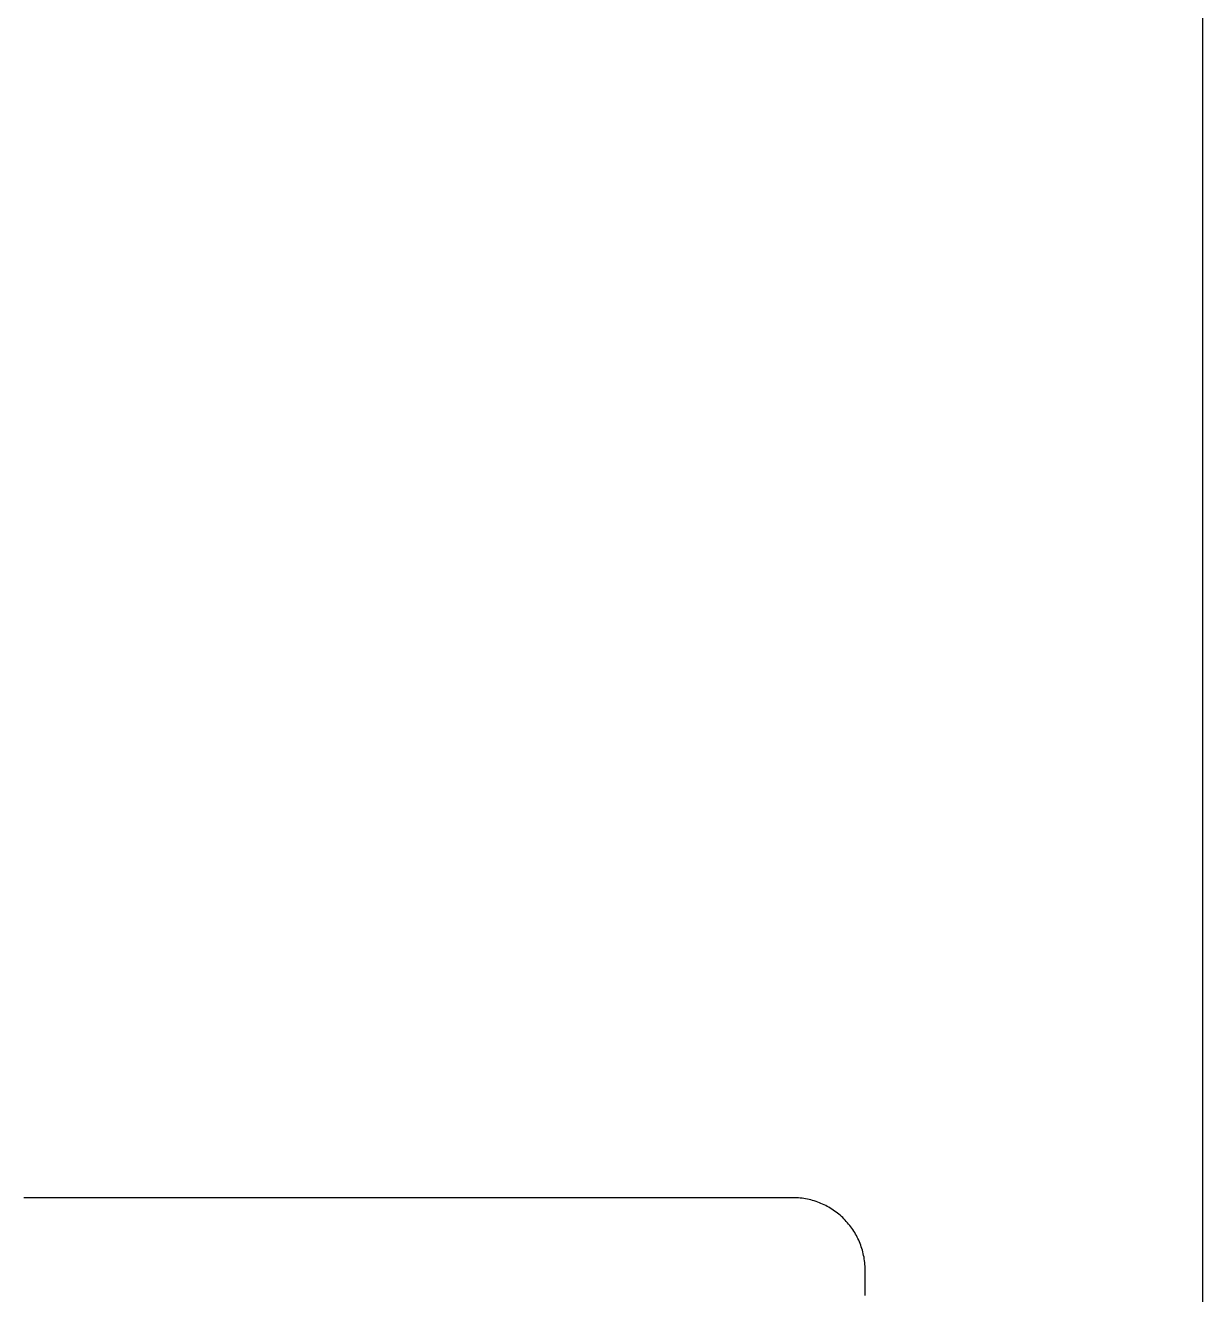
# Model space of a CAD drawing. Extents: x -53 to 325, y -116 to 23.
# Drawn here: x 300.48 to 324.9, y -72.9 to -46.58 of the extents above; entities that cross this region are included whole.
import ezdxf

# ---------------------------------------------------------------- set-up
doc = ezdxf.new("R2010")
doc.units = 0
for name, color, linetype in [('Shape063', 7, 'CONTINUOUS'), ('Shape366', 7, 'CONTINUOUS'), ('Shape367', 7, 'CONTINUOUS'), ('Shape368', 7, 'CONTINUOUS'), ('Shape369', 7, 'CONTINUOUS'), ('Shape370', 7, 'CONTINUOUS'), ('Shape371', 7, 'CONTINUOUS'), ('Shape372', 7, 'CONTINUOUS'), ('Shape373', 7, 'CONTINUOUS'), ('Shape374', 7, 'CONTINUOUS'), ('Shape375', 7, 'CONTINUOUS'), ('Shape376', 7, 'CONTINUOUS'), ('Shape377', 7, 'CONTINUOUS'), ('Shape378', 7, 'CONTINUOUS'), ('Shape379', 7, 'CONTINUOUS'), ('Shape380', 7, 'CONTINUOUS'), ('Shape381', 7, 'CONTINUOUS'), ('Shape382', 7, 'CONTINUOUS'), ('Shape383', 7, 'CONTINUOUS'), ('Shape384', 7, 'CONTINUOUS'), ('Shape385', 7, 'CONTINUOUS'), ('Shape386', 7, 'CONTINUOUS'), ('Shape387', 7, 'CONTINUOUS'), ('Shape388', 7, 'CONTINUOUS'), ('Shape389', 7, 'CONTINUOUS'), ('Shape390', 7, 'CONTINUOUS'), ('Shape391', 7, 'CONTINUOUS'), ('Shape392', 7, 'CONTINUOUS'), ('Shape393', 7, 'CONTINUOUS'), ('Shape394', 7, 'CONTINUOUS'), ('Shape395', 7, 'CONTINUOUS'), ('Shape396', 7, 'CONTINUOUS'), ('Shape397', 7, 'CONTINUOUS'), ('Shape398', 7, 'CONTINUOUS'), ('Shape399', 7, 'CONTINUOUS'), ('Shape400', 7, 'CONTINUOUS'), ('Shape401', 7, 'CONTINUOUS'), ('Shape402', 7, 'CONTINUOUS'), ('Shape403', 7, 'CONTINUOUS'), ('Shape404', 7, 'CONTINUOUS'), ('Shape405', 7, 'CONTINUOUS'), ('Shape406', 7, 'CONTINUOUS'), ('Shape407', 7, 'CONTINUOUS'), ('Shape408', 7, 'CONTINUOUS'), ('Shape409', 7, 'CONTINUOUS'), ('Shape410', 7, 'CONTINUOUS'), ('Shape411', 7, 'CONTINUOUS'), ('Shape412', 7, 'CONTINUOUS'), ('Shape413', 7, 'CONTINUOUS'), ('Shape414', 7, 'CONTINUOUS'), ('Shape415', 7, 'CONTINUOUS'), ('Shape416', 7, 'CONTINUOUS'), ('Shape417', 7, 'CONTINUOUS'), ('Shape418', 7, 'CONTINUOUS'), ('Shape419', 7, 'CONTINUOUS'), ('Shape420', 7, 'CONTINUOUS'), ('Shape421', 7, 'CONTINUOUS'), ('Shape422', 7, 'CONTINUOUS'), ('Shape423', 7, 'CONTINUOUS'), ('Shape424', 7, 'CONTINUOUS'), ('Shape425', 7, 'CONTINUOUS'), ('Shape426', 7, 'CONTINUOUS'), ('Shape427', 7, 'CONTINUOUS'), ('Shape428', 7, 'CONTINUOUS'), ('Shape429', 7, 'CONTINUOUS'), ('Shape430', 7, 'CONTINUOUS'), ('Shape431', 7, 'CONTINUOUS'), ('Shape432', 7, 'CONTINUOUS'), ('Shape433', 7, 'CONTINUOUS'), ('Shape434', 7, 'CONTINUOUS'), ('Shape435', 7, 'CONTINUOUS'), ('Shape436', 7, 'CONTINUOUS'), ('Shape437', 7, 'CONTINUOUS'), ('Shape438', 7, 'CONTINUOUS'), ('Shape439', 7, 'CONTINUOUS'), ('Shape440', 7, 'CONTINUOUS'), ('Shape441', 7, 'CONTINUOUS'), ('Shape442', 7, 'CONTINUOUS'), ('Shape443', 7, 'CONTINUOUS'), ('Shape444', 7, 'CONTINUOUS'), ('Shape445', 7, 'CONTINUOUS'), ('Shape446', 7, 'CONTINUOUS'), ('Shape447', 7, 'CONTINUOUS'), ('Shape448', 7, 'CONTINUOUS'), ('Shape449', 7, 'CONTINUOUS'), ('Shape450', 7, 'CONTINUOUS'), ('Shape451', 7, 'CONTINUOUS'), ('Shape452', 7, 'CONTINUOUS'), ('Shape453', 7, 'CONTINUOUS'), ('Shape454', 7, 'CONTINUOUS'), ('Shape455', 7, 'CONTINUOUS'), ('Shape456', 7, 'CONTINUOUS'), ('Shape457', 7, 'CONTINUOUS'), ('Shape458', 7, 'CONTINUOUS'), ('Shape459', 7, 'CONTINUOUS'), ('Shape460', 7, 'CONTINUOUS'), ('Shape461', 7, 'CONTINUOUS'), ('Shape462', 7, 'CONTINUOUS'), ('Shape463', 7, 'CONTINUOUS'), ('Shape464', 7, 'CONTINUOUS'), ('Shape465', 7, 'CONTINUOUS'), ('Shape466', 7, 'CONTINUOUS'), ('Shape467', 7, 'CONTINUOUS'), ('Shape468', 7, 'CONTINUOUS'), ('Shape469', 7, 'CONTINUOUS'), ('Shape470', 7, 'CONTINUOUS'), ('Shape471', 7, 'CONTINUOUS'), ('Shape472', 7, 'CONTINUOUS'), ('Shape473', 7, 'CONTINUOUS'), ('Shape474', 7, 'CONTINUOUS'), ('Shape475', 7, 'CONTINUOUS'), ('Shape476', 7, 'CONTINUOUS'), ('Shape477', 7, 'CONTINUOUS'), ('Shape478', 7, 'CONTINUOUS'), ('Shape479', 7, 'CONTINUOUS'), ('Shape480', 7, 'CONTINUOUS'), ('Shape481', 7, 'CONTINUOUS'), ('Shape482', 7, 'CONTINUOUS'), ('Shape483', 7, 'CONTINUOUS'), ('Shape484', 7, 'CONTINUOUS'), ('Shape485', 7, 'CONTINUOUS'), ('Shape486', 7, 'CONTINUOUS'), ('Shape487', 7, 'CONTINUOUS'), ('Shape488', 7, 'CONTINUOUS'), ('Shape489', 7, 'CONTINUOUS'), ('Shape490', 7, 'CONTINUOUS'), ('Shape491', 7, 'CONTINUOUS'), ('Shape492', 7, 'CONTINUOUS'), ('Shape493', 7, 'CONTINUOUS'), ('Shape494', 7, 'CONTINUOUS'), ('Shape495', 7, 'CONTINUOUS'), ('Shape496', 7, 'CONTINUOUS'), ('Shape497', 7, 'CONTINUOUS'), ('Shape498', 7, 'CONTINUOUS'), ('Shape499', 7, 'CONTINUOUS'), ('Shape500', 7, 'CONTINUOUS'), ('Shape501', 7, 'CONTINUOUS'), ('Shape502', 7, 'CONTINUOUS'), ('Shape503', 7, 'CONTINUOUS'), ('Shape504', 7, 'CONTINUOUS'), ('Shape505', 7, 'CONTINUOUS'), ('Shape506', 7, 'CONTINUOUS'), ('Shape507', 7, 'CONTINUOUS'), ('Shape508', 7, 'CONTINUOUS'), ('Shape509', 7, 'CONTINUOUS'), ('Shape510', 7, 'CONTINUOUS'), ('Shape511', 7, 'CONTINUOUS'), ('Shape512', 7, 'CONTINUOUS'), ('Shape513', 7, 'CONTINUOUS'), ('Shape514', 7, 'CONTINUOUS'), ('Shape515', 7, 'CONTINUOUS'), ('Shape516', 7, 'CONTINUOUS'), ('Shape517', 7, 'CONTINUOUS'), ('Shape518', 7, 'CONTINUOUS'), ('Shape519', 7, 'CONTINUOUS'), ('Shape520', 7, 'CONTINUOUS'), ('Shape521', 7, 'CONTINUOUS'), ('Shape522', 7, 'CONTINUOUS'), ('Shape523', 7, 'CONTINUOUS'), ('Shape524', 7, 'CONTINUOUS'), ('Shape525', 7, 'CONTINUOUS'), ('Shape526', 7, 'CONTINUOUS'), ('Shape527', 7, 'CONTINUOUS'), ('Shape528', 7, 'CONTINUOUS'), ('Shape529', 7, 'CONTINUOUS'), ('Shape530', 7, 'CONTINUOUS'), ('Shape531', 7, 'CONTINUOUS'), ('Shape532', 7, 'CONTINUOUS'), ('Shape533', 7, 'CONTINUOUS'), ('Shape534', 7, 'CONTINUOUS'), ('Shape535', 7, 'CONTINUOUS'), ('Shape536', 7, 'CONTINUOUS'), ('Shape537', 7, 'CONTINUOUS'), ('Shape538', 7, 'CONTINUOUS'), ('Shape539', 7, 'CONTINUOUS'), ('Shape540', 7, 'CONTINUOUS'), ('Shape541', 7, 'CONTINUOUS'), ('Shape542', 7, 'CONTINUOUS'), ('Shape543', 7, 'CONTINUOUS'), ('Shape544', 7, 'CONTINUOUS'), ('Shape545', 7, 'CONTINUOUS'), ('Shape546', 7, 'CONTINUOUS'), ('Shape547', 7, 'CONTINUOUS'), ('Shape548', 7, 'CONTINUOUS'), ('Shape549', 7, 'CONTINUOUS'), ('Shape550', 7, 'CONTINUOUS'), ('Shape551', 7, 'CONTINUOUS'), ('Shape552', 7, 'CONTINUOUS'), ('Shape553', 7, 'CONTINUOUS'), ('Shape554', 7, 'CONTINUOUS'), ('Shape555', 7, 'CONTINUOUS'), ('Shape556', 7, 'CONTINUOUS'), ('Shape557', 7, 'CONTINUOUS'), ('Shape558', 7, 'CONTINUOUS'), ('Shape559', 7, 'CONTINUOUS'), ('Shape560', 7, 'CONTINUOUS'), ('Shape561', 7, 'CONTINUOUS'), ('Shape562', 7, 'CONTINUOUS'), ('Shape563', 7, 'CONTINUOUS'), ('Shape564', 7, 'CONTINUOUS'), ('Shape565', 7, 'CONTINUOUS'), ('Shape566', 7, 'CONTINUOUS'), ('Shape567', 7, 'CONTINUOUS'), ('Shape568', 7, 'CONTINUOUS'), ('Shape569', 7, 'CONTINUOUS'), ('Shape570', 7, 'CONTINUOUS'), ('Shape571', 7, 'CONTINUOUS'), ('Shape572', 7, 'CONTINUOUS'), ('Shape573', 7, 'CONTINUOUS'), ('Shape574', 7, 'CONTINUOUS'), ('Shape575', 7, 'CONTINUOUS'), ('Shape576', 7, 'CONTINUOUS'), ('Shape577', 7, 'CONTINUOUS'), ('Shape578', 7, 'CONTINUOUS'), ('Shape579', 7, 'CONTINUOUS'), ('Shape580', 7, 'CONTINUOUS'), ('Shape581', 7, 'CONTINUOUS'), ('Shape582', 7, 'CONTINUOUS'), ('Shape583', 7, 'CONTINUOUS'), ('Shape584', 7, 'CONTINUOUS'), ('Shape585', 7, 'CONTINUOUS'), ('Shape586', 7, 'CONTINUOUS'), ('Shape587', 7, 'CONTINUOUS'), ('Shape588', 7, 'CONTINUOUS'), ('Shape589', 7, 'CONTINUOUS'), ('Shape590', 7, 'CONTINUOUS'), ('Shape591', 7, 'CONTINUOUS'), ('Shape592', 7, 'CONTINUOUS'), ('Shape593', 7, 'CONTINUOUS'), ('Shape594', 7, 'CONTINUOUS'), ('Shape595', 7, 'CONTINUOUS'), ('Shape596', 7, 'CONTINUOUS'), ('Shape597', 7, 'CONTINUOUS'), ('Shape598', 7, 'CONTINUOUS'), ('Shape599', 7, 'CONTINUOUS'), ('Shape600', 7, 'CONTINUOUS'), ('Shape601', 7, 'CONTINUOUS'), ('Shape602', 7, 'CONTINUOUS'), ('Shape603', 7, 'CONTINUOUS'), ('Shape604', 7, 'CONTINUOUS'), ('Shape605', 7, 'CONTINUOUS'), ('Shape606', 7, 'CONTINUOUS'), ('Shape607', 7, 'CONTINUOUS'), ('Shape608', 7, 'CONTINUOUS'), ('Shape609', 7, 'CONTINUOUS'), ('Shape610', 7, 'CONTINUOUS'), ('Shape611', 7, 'CONTINUOUS'), ('Shape612', 7, 'CONTINUOUS'), ('Shape613', 7, 'CONTINUOUS'), ('Shape614', 7, 'CONTINUOUS'), ('Shape615', 7, 'CONTINUOUS'), ('Shape616', 7, 'CONTINUOUS'), ('Shape617', 7, 'CONTINUOUS'), ('Shape618', 7, 'CONTINUOUS'), ('Shape619', 7, 'CONTINUOUS'), ('Shape620', 7, 'CONTINUOUS'), ('Shape621', 7, 'CONTINUOUS'), ('Shape622', 7, 'CONTINUOUS'), ('Shape623', 7, 'CONTINUOUS'), ('Shape624', 7, 'CONTINUOUS'), ('Shape625', 7, 'CONTINUOUS'), ('Shape626', 7, 'CONTINUOUS'), ('Shape627', 7, 'CONTINUOUS'), ('Shape628', 7, 'CONTINUOUS'), ('Shape629', 7, 'CONTINUOUS'), ('Shape630', 7, 'CONTINUOUS'), ('Shape631', 7, 'CONTINUOUS'), ('Shape632', 7, 'CONTINUOUS'), ('Shape633', 7, 'CONTINUOUS'), ('Shape634', 7, 'CONTINUOUS'), ('Shape635', 7, 'CONTINUOUS'), ('Shape636', 7, 'CONTINUOUS'), ('Shape637', 7, 'CONTINUOUS'), ('Shape638', 7, 'CONTINUOUS'), ('Shape639', 7, 'CONTINUOUS'), ('Shape640', 7, 'CONTINUOUS'), ('Shape641', 7, 'CONTINUOUS'), ('Shape642', 7, 'CONTINUOUS'), ('Shape643', 7, 'CONTINUOUS'), ('Shape644', 7, 'CONTINUOUS'), ('Shape645', 7, 'CONTINUOUS'), ('Shape646', 7, 'CONTINUOUS'), ('Shape647', 7, 'CONTINUOUS'), ('Shape648', 7, 'CONTINUOUS'), ('Shape649', 7, 'CONTINUOUS'), ('Shape650', 7, 'CONTINUOUS'), ('Shape651', 7, 'CONTINUOUS'), ('Shape652', 7, 'CONTINUOUS'), ('Shape653', 7, 'CONTINUOUS'), ('Shape654', 7, 'CONTINUOUS'), ('Shape655', 7, 'CONTINUOUS'), ('Shape656', 7, 'CONTINUOUS'), ('Shape657', 7, 'CONTINUOUS'), ('Shape658', 7, 'CONTINUOUS'), ('Shape659', 7, 'CONTINUOUS'), ('Shape660', 7, 'CONTINUOUS'), ('Shape661', 7, 'CONTINUOUS'), ('Shape662', 7, 'CONTINUOUS'), ('Shape663', 7, 'CONTINUOUS'), ('Shape664', 7, 'CONTINUOUS'), ('Shape665', 7, 'CONTINUOUS'), ('Shape666', 7, 'CONTINUOUS'), ('Shape667', 7, 'CONTINUOUS'), ('Shape668', 7, 'CONTINUOUS'), ('Shape669', 7, 'CONTINUOUS'), ('Shape670', 7, 'CONTINUOUS'), ('Shape671', 7, 'CONTINUOUS'), ('Shape672', 7, 'CONTINUOUS'), ('Shape673', 7, 'CONTINUOUS'), ('Shape674', 7, 'CONTINUOUS'), ('Shape675', 7, 'CONTINUOUS'), ('Shape676', 7, 'CONTINUOUS'), ('Shape677', 7, 'CONTINUOUS'), ('Shape678', 7, 'CONTINUOUS'), ('Shape679', 7, 'CONTINUOUS'), ('Shape680', 7, 'CONTINUOUS'), ('Shape681', 7, 'CONTINUOUS'), ('Shape682', 7, 'CONTINUOUS'), ('Shape683', 7, 'CONTINUOUS'), ('Shape684', 7, 'CONTINUOUS'), ('Shape685', 7, 'CONTINUOUS'), ('Shape686', 7, 'CONTINUOUS'), ('Shape687', 7, 'CONTINUOUS'), ('Shape688', 7, 'CONTINUOUS'), ('Shape689', 7, 'CONTINUOUS')]:
    doc.layers.add(name, color=color, linetype=linetype)

msp = doc.modelspace()

# ---------------------------------------------------------------- linework, layer by layer
at = {"layer": 'Shape063'}
msp.add_line((324.9, 19.6113), (324.9, -96.1996), dxfattribs=at)
at = {"layer": 'Shape366'}
msp.add_line((317.9, -72.9214), (317.9, -72.8843), dxfattribs=at)
at = {"layer": 'Shape367'}
msp.add_line((317.9, -72.8843), (317.9, -72.8485), dxfattribs=at)
at = {"layer": 'Shape368'}
msp.add_line((317.9, -72.8485), (317.9, -72.831), dxfattribs=at)
at = {"layer": 'Shape369'}
msp.add_line((317.9, -72.831), (317.9, -72.8139), dxfattribs=at)
at = {"layer": 'Shape370'}
msp.add_line((317.9, -72.8139), (317.9, -72.7971), dxfattribs=at)
at = {"layer": 'Shape371'}
msp.add_line((317.9, -72.7971), (317.9, -72.7806), dxfattribs=at)
at = {"layer": 'Shape372'}
msp.add_line((317.9, -72.7806), (317.9, -72.7644), dxfattribs=at)
at = {"layer": 'Shape373'}
msp.add_line((317.9, -72.7644), (317.9, -72.7485), dxfattribs=at)
at = {"layer": 'Shape374'}
msp.add_line((317.9, -72.7485), (317.9, -72.733), dxfattribs=at)
at = {"layer": 'Shape375'}
msp.add_line((317.9, -72.733), (317.9, -72.7178), dxfattribs=at)
at = {"layer": 'Shape376'}
msp.add_line((317.9, -72.7178), (317.9, -72.7029), dxfattribs=at)
at = {"layer": 'Shape377'}
msp.add_line((317.9, -72.7029), (317.9, -72.6884), dxfattribs=at)
at = {"layer": 'Shape378'}
msp.add_line((317.9, -72.6884), (317.9, -72.6741), dxfattribs=at)
at = {"layer": 'Shape379'}
msp.add_line((317.9, -72.6741), (317.9, -72.6602), dxfattribs=at)
at = {"layer": 'Shape380'}
msp.add_line((317.9, -72.6602), (317.9, -72.6467), dxfattribs=at)
at = {"layer": 'Shape381'}
msp.add_line((317.9, -72.6467), (317.9, -72.6335), dxfattribs=at)
at = {"layer": 'Shape382'}
msp.add_line((317.9, -72.6335), (317.9, -72.6206), dxfattribs=at)
at = {"layer": 'Shape383'}
msp.add_line((317.9, -72.6206), (317.9, -72.608), dxfattribs=at)
at = {"layer": 'Shape384'}
msp.add_line((317.9, -72.608), (317.9, -72.5958), dxfattribs=at)
at = {"layer": 'Shape385'}
msp.add_line((317.9, -72.5958), (317.9, -72.5839), dxfattribs=at)
at = {"layer": 'Shape386'}
msp.add_line((317.9, -72.5839), (317.9, -72.5724), dxfattribs=at)
at = {"layer": 'Shape387'}
msp.add_line((317.9, -72.5724), (317.9, -72.5612), dxfattribs=at)
at = {"layer": 'Shape388'}
msp.add_line((317.9, -72.5612), (317.9, -72.5503), dxfattribs=at)
at = {"layer": 'Shape389'}
msp.add_line((317.9, -72.5503), (317.9, -72.5398), dxfattribs=at)
at = {"layer": 'Shape390'}
msp.add_line((317.9, -72.5398), (317.9, -72.5297), dxfattribs=at)
at = {"layer": 'Shape391'}
msp.add_line((317.9, -72.5297), (317.9, -72.5199), dxfattribs=at)
at = {"layer": 'Shape392'}
msp.add_line((317.9, -72.5199), (317.9, -72.5104), dxfattribs=at)
at = {"layer": 'Shape393'}
msp.add_line((317.9, -72.5104), (317.9, -72.5013), dxfattribs=at)
at = {"layer": 'Shape394'}
msp.add_line((317.9, -72.5013), (317.9, -72.4926), dxfattribs=at)
at = {"layer": 'Shape395'}
msp.add_line((317.9, -72.4926), (317.9, -72.4842), dxfattribs=at)
at = {"layer": 'Shape396'}
msp.add_line((317.9, -72.4842), (317.9, -72.4761), dxfattribs=at)
at = {"layer": 'Shape397'}
msp.add_line((317.9, -72.4761), (317.9, -72.4684), dxfattribs=at)
at = {"layer": 'Shape398'}
msp.add_line((317.9, -72.4684), (317.9, -72.4611), dxfattribs=at)
at = {"layer": 'Shape399'}
msp.add_line((317.9, -72.4611), (317.9, -72.4542), dxfattribs=at)
at = {"layer": 'Shape400'}
msp.add_line((317.9, -72.4542), (317.9, -72.4476), dxfattribs=at)
at = {"layer": 'Shape401'}
msp.add_line((317.9, -72.4476), (317.9, -72.4413), dxfattribs=at)
at = {"layer": 'Shape402'}
msp.add_line((317.9, -72.4413), (317.9, -72.4355), dxfattribs=at)
at = {"layer": 'Shape403'}
msp.add_line((317.9, -72.4355), (317.9, -72.43), dxfattribs=at)
at = {"layer": 'Shape404'}
msp.add_line((317.9, -72.43), (317.9, -72.4248), dxfattribs=at)
at = {"layer": 'Shape405'}
msp.add_line((317.9, -72.4248), (317.9, -72.4201), dxfattribs=at)
at = {"layer": 'Shape406'}
msp.add_line((317.9, -72.4201), (317.9, -72.4157), dxfattribs=at)
at = {"layer": 'Shape407'}
msp.add_line((317.9, -72.4157), (317.9, -72.4117), dxfattribs=at)
at = {"layer": 'Shape408'}
msp.add_line((317.9, -72.4117), (317.9, -72.408), dxfattribs=at)
at = {"layer": 'Shape409'}
msp.add_line((317.9, -72.408), (317.9, -72.4048), dxfattribs=at)
at = {"layer": 'Shape410'}
msp.add_line((317.9, -72.4048), (317.9, -72.4019), dxfattribs=at)
at = {"layer": 'Shape411'}
msp.add_line((317.9, -72.4019), (317.9, -72.3994), dxfattribs=at)
at = {"layer": 'Shape412'}
msp.add_line((317.9, -72.3994), (317.9, -72.3973), dxfattribs=at)
at = {"layer": 'Shape413'}
msp.add_line((317.9, -72.3973), (317.9, -72.3955), dxfattribs=at)
at = {"layer": 'Shape414'}
msp.add_line((317.9, -72.3955), (317.9, -72.3942), dxfattribs=at)
at = {"layer": 'Shape415'}
msp.add_line((317.9, -72.3942), (317.9, -72.3932), dxfattribs=at)
at = {"layer": 'Shape416'}
msp.add_line((317.9, -72.3932), (317.9, -72.3926), dxfattribs=at)
at = {"layer": 'Shape417'}
msp.add_line((317.9, -72.3926), (317.9, -72.3924), dxfattribs=at)
at = {"layer": 'Shape418'}
msp.add_line((317.9, -72.3924), (317.899, -72.3537), dxfattribs=at)
at = {"layer": 'Shape419'}
msp.add_line((317.899, -72.3537), (317.898, -72.3152), dxfattribs=at)
at = {"layer": 'Shape420'}
msp.add_line((317.898, -72.3152), (317.896, -72.277), dxfattribs=at)
at = {"layer": 'Shape421'}
msp.add_line((317.896, -72.277), (317.892, -72.2391), dxfattribs=at)
at = {"layer": 'Shape422'}
msp.add_line((317.892, -72.2391), (317.888, -72.2014), dxfattribs=at)
at = {"layer": 'Shape423'}
msp.add_line((317.888, -72.2014), (317.883, -72.164), dxfattribs=at)
at = {"layer": 'Shape424'}
msp.add_line((317.883, -72.164), (317.877, -72.1269), dxfattribs=at)
at = {"layer": 'Shape425'}
msp.add_line((317.877, -72.1269), (317.869, -72.0901), dxfattribs=at)
at = {"layer": 'Shape426'}
msp.add_line((317.869, -72.0901), (317.862, -72.0537), dxfattribs=at)
at = {"layer": 'Shape427'}
msp.add_line((317.862, -72.0537), (317.853, -72.0176), dxfattribs=at)
at = {"layer": 'Shape428'}
msp.add_line((317.853, -72.0176), (317.843, -71.9818), dxfattribs=at)
at = {"layer": 'Shape429'}
msp.add_line((317.843, -71.9818), (317.833, -71.9464), dxfattribs=at)
at = {"layer": 'Shape430'}
msp.add_line((317.833, -71.9464), (317.821, -71.9113), dxfattribs=at)
at = {"layer": 'Shape431'}
msp.add_line((317.821, -71.9113), (317.809, -71.8767), dxfattribs=at)
at = {"layer": 'Shape432'}
msp.add_line((317.809, -71.8767), (317.796, -71.8424), dxfattribs=at)
at = {"layer": 'Shape433'}
msp.add_line((317.796, -71.8424), (317.782, -71.8086), dxfattribs=at)
at = {"layer": 'Shape434'}
msp.add_line((317.782, -71.8086), (317.767, -71.7751), dxfattribs=at)
at = {"layer": 'Shape435'}
msp.add_line((317.767, -71.7751), (317.752, -71.7421), dxfattribs=at)
at = {"layer": 'Shape436'}
msp.add_line((317.752, -71.7421), (317.736, -71.7096), dxfattribs=at)
at = {"layer": 'Shape437'}
msp.add_line((317.736, -71.7096), (317.719, -71.6774), dxfattribs=at)
at = {"layer": 'Shape438'}
msp.add_line((317.719, -71.6774), (317.701, -71.6458), dxfattribs=at)
at = {"layer": 'Shape439'}
msp.add_line((317.701, -71.6458), (317.683, -71.6146), dxfattribs=at)
at = {"layer": 'Shape440'}
msp.add_line((317.683, -71.6146), (317.664, -71.5839), dxfattribs=at)
at = {"layer": 'Shape441'}
msp.add_line((317.664, -71.5839), (317.644, -71.5538), dxfattribs=at)
at = {"layer": 'Shape442'}
msp.add_line((317.644, -71.5538), (317.623, -71.5241), dxfattribs=at)
at = {"layer": 'Shape443'}
msp.add_line((317.623, -71.5241), (317.602, -71.495), dxfattribs=at)
at = {"layer": 'Shape444'}
msp.add_line((317.602, -71.495), (317.58, -71.4664), dxfattribs=at)
at = {"layer": 'Shape445'}
msp.add_line((317.58, -71.4664), (317.557, -71.4383), dxfattribs=at)
at = {"layer": 'Shape446'}
msp.add_line((317.557, -71.4383), (317.534, -71.4108), dxfattribs=at)
at = {"layer": 'Shape447'}
msp.add_line((317.534, -71.4108), (317.51, -71.3839), dxfattribs=at)
at = {"layer": 'Shape448'}
msp.add_line((317.51, -71.3839), (317.486, -71.3575), dxfattribs=at)
at = {"layer": 'Shape449'}
msp.add_line((317.486, -71.3575), (317.461, -71.3318), dxfattribs=at)
at = {"layer": 'Shape450'}
msp.add_line((317.461, -71.3318), (317.435, -71.3066), dxfattribs=at)
at = {"layer": 'Shape451'}
msp.add_line((317.435, -71.3066), (317.409, -71.2821), dxfattribs=at)
at = {"layer": 'Shape452'}
msp.add_line((317.409, -71.2821), (317.382, -71.2582), dxfattribs=at)
at = {"layer": 'Shape453'}
msp.add_line((317.382, -71.2582), (317.354, -71.235), dxfattribs=at)
at = {"layer": 'Shape454'}
msp.add_line((317.354, -71.235), (317.326, -71.2124), dxfattribs=at)
at = {"layer": 'Shape455'}
msp.add_line((317.326, -71.2124), (317.297, -71.1904), dxfattribs=at)
at = {"layer": 'Shape456'}
msp.add_line((317.297, -71.1904), (317.268, -71.1692), dxfattribs=at)
at = {"layer": 'Shape457'}
msp.add_line((317.268, -71.1692), (317.239, -71.1486), dxfattribs=at)
at = {"layer": 'Shape458'}
msp.add_line((317.239, -71.1486), (317.208, -71.1287), dxfattribs=at)
at = {"layer": 'Shape459'}
msp.add_line((317.208, -71.1287), (317.178, -71.1096), dxfattribs=at)
at = {"layer": 'Shape460'}
msp.add_line((317.178, -71.1096), (317.147, -71.0912), dxfattribs=at)
at = {"layer": 'Shape461'}
msp.add_line((317.147, -71.0912), (317.115, -71.0735), dxfattribs=at)
at = {"layer": 'Shape462'}
msp.add_line((317.115, -71.0735), (317.083, -71.0565), dxfattribs=at)
at = {"layer": 'Shape463'}
msp.add_line((317.083, -71.0565), (317.05, -71.0403), dxfattribs=at)
at = {"layer": 'Shape464'}
msp.add_line((317.05, -71.0403), (317.017, -71.0249), dxfattribs=at)
at = {"layer": 'Shape465'}
msp.add_line((317.017, -71.0249), (316.984, -71.0103), dxfattribs=at)
at = {"layer": 'Shape466'}
msp.add_line((316.984, -71.0103), (316.95, -70.9965), dxfattribs=at)
at = {"layer": 'Shape467'}
msp.add_line((316.95, -70.9965), (316.916, -70.9835), dxfattribs=at)
at = {"layer": 'Shape468'}
msp.add_line((316.916, -70.9835), (316.881, -70.9712), dxfattribs=at)
at = {"layer": 'Shape469'}
msp.add_line((316.881, -70.9712), (316.846, -70.9599), dxfattribs=at)
at = {"layer": 'Shape470'}
msp.add_line((316.846, -70.9599), (316.811, -70.9493), dxfattribs=at)
at = {"layer": 'Shape471'}
msp.add_line((316.811, -70.9493), (316.775, -70.9397), dxfattribs=at)
at = {"layer": 'Shape472'}
msp.add_line((316.775, -70.9397), (316.739, -70.9308), dxfattribs=at)
at = {"layer": 'Shape473'}
msp.add_line((316.739, -70.9308), (316.702, -70.9229), dxfattribs=at)
at = {"layer": 'Shape474'}
msp.add_line((316.702, -70.9229), (316.665, -70.9159), dxfattribs=at)
at = {"layer": 'Shape475'}
msp.add_line((316.665, -70.9159), (316.628, -70.9097), dxfattribs=at)
at = {"layer": 'Shape476'}
msp.add_line((316.628, -70.9097), (316.591, -70.9045), dxfattribs=at)
at = {"layer": 'Shape477'}
msp.add_line((316.591, -70.9045), (316.553, -70.9002), dxfattribs=at)
at = {"layer": 'Shape478'}
msp.add_line((316.553, -70.9002), (316.515, -70.8968), dxfattribs=at)
at = {"layer": 'Shape479'}
msp.add_line((316.515, -70.8968), (316.477, -70.8944), dxfattribs=at)
at = {"layer": 'Shape480'}
msp.add_line((316.477, -70.8944), (316.439, -70.8929), dxfattribs=at)
at = {"layer": 'Shape481'}
msp.add_line((316.439, -70.8929), (316.4, -70.8924), dxfattribs=at)
at = {"layer": 'Shape482'}
msp.add_line((316.4, -70.8924), (316.4, -70.8924), dxfattribs=at)
at = {"layer": 'Shape483'}
msp.add_line((316.4, -70.8924), (316.399, -70.8924), dxfattribs=at)
at = {"layer": 'Shape484'}
msp.add_line((316.399, -70.8924), (316.398, -70.8924), dxfattribs=at)
at = {"layer": 'Shape485'}
msp.add_line((316.398, -70.8924), (316.397, -70.8924), dxfattribs=at)
at = {"layer": 'Shape486'}
msp.add_line((316.397, -70.8924), (316.395, -70.8924), dxfattribs=at)
at = {"layer": 'Shape487'}
msp.add_line((316.395, -70.8924), (316.393, -70.8924), dxfattribs=at)
at = {"layer": 'Shape488'}
msp.add_line((316.393, -70.8924), (316.39, -70.8924), dxfattribs=at)
at = {"layer": 'Shape489'}
msp.add_line((316.39, -70.8924), (316.387, -70.8924), dxfattribs=at)
at = {"layer": 'Shape490'}
msp.add_line((316.387, -70.8924), (316.384, -70.8924), dxfattribs=at)
at = {"layer": 'Shape491'}
msp.add_line((316.384, -70.8924), (316.38, -70.8924), dxfattribs=at)
at = {"layer": 'Shape492'}
msp.add_line((316.38, -70.8924), (316.376, -70.8924), dxfattribs=at)
at = {"layer": 'Shape493'}
msp.add_line((316.376, -70.8924), (316.372, -70.8924), dxfattribs=at)
at = {"layer": 'Shape494'}
msp.add_line((316.372, -70.8924), (316.367, -70.8924), dxfattribs=at)
at = {"layer": 'Shape495'}
msp.add_line((316.367, -70.8924), (316.362, -70.8924), dxfattribs=at)
at = {"layer": 'Shape496'}
msp.add_line((316.362, -70.8924), (316.356, -70.8924), dxfattribs=at)
at = {"layer": 'Shape497'}
msp.add_line((316.356, -70.8924), (316.35, -70.8924), dxfattribs=at)
at = {"layer": 'Shape498'}
msp.add_line((316.35, -70.8924), (316.344, -70.8924), dxfattribs=at)
at = {"layer": 'Shape499'}
msp.add_line((316.344, -70.8924), (316.337, -70.8924), dxfattribs=at)
at = {"layer": 'Shape500'}
msp.add_line((316.337, -70.8924), (316.33, -70.8924), dxfattribs=at)
at = {"layer": 'Shape501'}
msp.add_line((316.33, -70.8924), (316.323, -70.8924), dxfattribs=at)
at = {"layer": 'Shape502'}
msp.add_line((316.323, -70.8924), (316.315, -70.8924), dxfattribs=at)
at = {"layer": 'Shape503'}
msp.add_line((316.315, -70.8924), (316.307, -70.8924), dxfattribs=at)
at = {"layer": 'Shape504'}
msp.add_line((316.307, -70.8924), (316.298, -70.8924), dxfattribs=at)
at = {"layer": 'Shape505'}
msp.add_line((316.298, -70.8924), (316.289, -70.8924), dxfattribs=at)
at = {"layer": 'Shape506'}
msp.add_line((316.289, -70.8924), (316.28, -70.8924), dxfattribs=at)
at = {"layer": 'Shape507'}
msp.add_line((316.28, -70.8924), (316.271, -70.8924), dxfattribs=at)
at = {"layer": 'Shape508'}
msp.add_line((316.271, -70.8924), (316.261, -70.8924), dxfattribs=at)
at = {"layer": 'Shape509'}
msp.add_line((316.261, -70.8924), (316.25, -70.8924), dxfattribs=at)
at = {"layer": 'Shape510'}
msp.add_line((316.25, -70.8924), (316.24, -70.8924), dxfattribs=at)
at = {"layer": 'Shape511'}
msp.add_line((316.24, -70.8924), (316.229, -70.8924), dxfattribs=at)
at = {"layer": 'Shape512'}
msp.add_line((316.229, -70.8924), (316.217, -70.8924), dxfattribs=at)
at = {"layer": 'Shape513'}
msp.add_line((316.217, -70.8924), (316.206, -70.8924), dxfattribs=at)
at = {"layer": 'Shape514'}
msp.add_line((316.206, -70.8924), (316.194, -70.8924), dxfattribs=at)
at = {"layer": 'Shape515'}
msp.add_line((316.194, -70.8924), (316.181, -70.8924), dxfattribs=at)
at = {"layer": 'Shape516'}
msp.add_line((316.181, -70.8924), (316.168, -70.8924), dxfattribs=at)
at = {"layer": 'Shape517'}
msp.add_line((316.168, -70.8924), (316.155, -70.8924), dxfattribs=at)
at = {"layer": 'Shape518'}
msp.add_line((316.155, -70.8924), (316.142, -70.8924), dxfattribs=at)
at = {"layer": 'Shape519'}
msp.add_line((316.142, -70.8924), (316.128, -70.8924), dxfattribs=at)
at = {"layer": 'Shape520'}
msp.add_line((316.128, -70.8924), (316.114, -70.8924), dxfattribs=at)
at = {"layer": 'Shape521'}
msp.add_line((316.114, -70.8924), (316.1, -70.8924), dxfattribs=at)
at = {"layer": 'Shape522'}
msp.add_line((316.1, -70.8924), (316.085, -70.8924), dxfattribs=at)
at = {"layer": 'Shape523'}
msp.add_line((316.085, -70.8924), (316.07, -70.8924), dxfattribs=at)
at = {"layer": 'Shape524'}
msp.add_line((316.07, -70.8924), (316.054, -70.8924), dxfattribs=at)
at = {"layer": 'Shape525'}
msp.add_line((316.054, -70.8924), (316.039, -70.8924), dxfattribs=at)
at = {"layer": 'Shape526'}
msp.add_line((316.039, -70.8924), (316.022, -70.8924), dxfattribs=at)
at = {"layer": 'Shape527'}
msp.add_line((316.022, -70.8924), (316.006, -70.8924), dxfattribs=at)
at = {"layer": 'Shape528'}
msp.add_line((316.006, -70.8924), (315.989, -70.8924), dxfattribs=at)
at = {"layer": 'Shape529'}
msp.add_line((315.989, -70.8924), (315.972, -70.8924), dxfattribs=at)
at = {"layer": 'Shape530'}
msp.add_line((315.972, -70.8924), (315.955, -70.8924), dxfattribs=at)
at = {"layer": 'Shape531'}
msp.add_line((315.955, -70.8924), (315.937, -70.8924), dxfattribs=at)
at = {"layer": 'Shape532'}
msp.add_line((315.937, -70.8924), (315.919, -70.8924), dxfattribs=at)
at = {"layer": 'Shape533'}
msp.add_line((315.919, -70.8924), (315.901, -70.8924), dxfattribs=at)
at = {"layer": 'Shape534'}
msp.add_line((315.901, -70.8924), (315.863, -70.8924), dxfattribs=at)
at = {"layer": 'Shape535'}
msp.add_line((315.863, -70.8924), (315.824, -70.8924), dxfattribs=at)
at = {"layer": 'Shape536'}
msp.add_line((315.824, -70.8924), (315.784, -70.8924), dxfattribs=at)
at = {"layer": 'Shape537'}
msp.add_line((315.784, -70.8924), (315.743, -70.8924), dxfattribs=at)
at = {"layer": 'Shape538'}
msp.add_line((315.743, -70.8924), (315.7, -70.8924), dxfattribs=at)
at = {"layer": 'Shape539'}
msp.add_line((315.7, -70.8924), (315.656, -70.8924), dxfattribs=at)
at = {"layer": 'Shape540'}
msp.add_line((315.656, -70.8924), (315.611, -70.8924), dxfattribs=at)
at = {"layer": 'Shape541'}
msp.add_line((315.611, -70.8924), (315.565, -70.8924), dxfattribs=at)
at = {"layer": 'Shape542'}
msp.add_line((315.565, -70.8924), (315.518, -70.8924), dxfattribs=at)
at = {"layer": 'Shape543'}
msp.add_line((315.518, -70.8924), (315.47, -70.8924), dxfattribs=at)
at = {"layer": 'Shape544'}
msp.add_line((315.47, -70.8924), (315.42, -70.8924), dxfattribs=at)
at = {"layer": 'Shape545'}
msp.add_line((315.42, -70.8924), (315.369, -70.8924), dxfattribs=at)
at = {"layer": 'Shape546'}
msp.add_line((315.369, -70.8924), (315.317, -70.8924), dxfattribs=at)
at = {"layer": 'Shape547'}
msp.add_line((315.317, -70.8924), (315.265, -70.8924), dxfattribs=at)
at = {"layer": 'Shape548'}
msp.add_line((315.265, -70.8924), (315.211, -70.8924), dxfattribs=at)
at = {"layer": 'Shape549'}
msp.add_line((315.211, -70.8924), (315.155, -70.8924), dxfattribs=at)
at = {"layer": 'Shape550'}
msp.add_line((315.155, -70.8924), (315.099, -70.8924), dxfattribs=at)
at = {"layer": 'Shape551'}
msp.add_line((315.099, -70.8924), (315.042, -70.8924), dxfattribs=at)
at = {"layer": 'Shape552'}
msp.add_line((315.042, -70.8924), (314.984, -70.8924), dxfattribs=at)
at = {"layer": 'Shape553'}
msp.add_line((314.984, -70.8924), (314.925, -70.8924), dxfattribs=at)
at = {"layer": 'Shape554'}
msp.add_line((314.925, -70.8924), (314.864, -70.8924), dxfattribs=at)
at = {"layer": 'Shape555'}
msp.add_line((314.864, -70.8924), (314.803, -70.8924), dxfattribs=at)
at = {"layer": 'Shape556'}
msp.add_line((314.803, -70.8924), (314.741, -70.8924), dxfattribs=at)
at = {"layer": 'Shape557'}
msp.add_line((314.741, -70.8924), (314.677, -70.8924), dxfattribs=at)
at = {"layer": 'Shape558'}
msp.add_line((314.677, -70.8924), (314.613, -70.8924), dxfattribs=at)
at = {"layer": 'Shape559'}
msp.add_line((314.613, -70.8924), (314.548, -70.8924), dxfattribs=at)
at = {"layer": 'Shape560'}
msp.add_line((314.548, -70.8924), (314.482, -70.8924), dxfattribs=at)
at = {"layer": 'Shape561'}
msp.add_line((314.482, -70.8924), (314.415, -70.8924), dxfattribs=at)
at = {"layer": 'Shape562'}
msp.add_line((314.415, -70.8924), (314.347, -70.8924), dxfattribs=at)
at = {"layer": 'Shape563'}
msp.add_line((314.347, -70.8924), (314.278, -70.8924), dxfattribs=at)
at = {"layer": 'Shape564'}
msp.add_line((314.278, -70.8924), (314.208, -70.8924), dxfattribs=at)
at = {"layer": 'Shape565'}
msp.add_line((314.208, -70.8924), (314.138, -70.8924), dxfattribs=at)
at = {"layer": 'Shape566'}
msp.add_line((314.138, -70.8924), (314.066, -70.8924), dxfattribs=at)
at = {"layer": 'Shape567'}
msp.add_line((314.066, -70.8924), (313.994, -70.8924), dxfattribs=at)
at = {"layer": 'Shape568'}
msp.add_line((313.994, -70.8924), (313.921, -70.8924), dxfattribs=at)
at = {"layer": 'Shape569'}
msp.add_line((313.921, -70.8924), (313.847, -70.8924), dxfattribs=at)
at = {"layer": 'Shape570'}
msp.add_line((313.847, -70.8924), (313.772, -70.8924), dxfattribs=at)
at = {"layer": 'Shape571'}
msp.add_line((313.772, -70.8924), (313.696, -70.8924), dxfattribs=at)
at = {"layer": 'Shape572'}
msp.add_line((313.696, -70.8924), (313.62, -70.8924), dxfattribs=at)
at = {"layer": 'Shape573'}
msp.add_line((313.62, -70.8924), (313.542, -70.8924), dxfattribs=at)
at = {"layer": 'Shape574'}
msp.add_line((313.542, -70.8924), (313.464, -70.8924), dxfattribs=at)
at = {"layer": 'Shape575'}
msp.add_line((313.464, -70.8924), (313.386, -70.8924), dxfattribs=at)
at = {"layer": 'Shape576'}
msp.add_line((313.386, -70.8924), (313.306, -70.8924), dxfattribs=at)
at = {"layer": 'Shape577'}
msp.add_line((313.306, -70.8924), (313.226, -70.8924), dxfattribs=at)
at = {"layer": 'Shape578'}
msp.add_line((313.226, -70.8924), (313.145, -70.8924), dxfattribs=at)
at = {"layer": 'Shape579'}
msp.add_line((313.145, -70.8924), (313.063, -70.8924), dxfattribs=at)
at = {"layer": 'Shape580'}
msp.add_line((313.063, -70.8924), (312.981, -70.8924), dxfattribs=at)
at = {"layer": 'Shape581'}
msp.add_line((312.981, -70.8924), (312.898, -70.8924), dxfattribs=at)
at = {"layer": 'Shape582'}
msp.add_line((312.898, -70.8924), (312.814, -70.8924), dxfattribs=at)
at = {"layer": 'Shape583'}
msp.add_line((312.814, -70.8924), (312.73, -70.8924), dxfattribs=at)
at = {"layer": 'Shape584'}
msp.add_line((312.73, -70.8924), (312.645, -70.8924), dxfattribs=at)
at = {"layer": 'Shape585'}
msp.add_line((312.645, -70.8924), (312.56, -70.8924), dxfattribs=at)
at = {"layer": 'Shape586'}
msp.add_line((312.56, -70.8924), (312.473, -70.8924), dxfattribs=at)
at = {"layer": 'Shape587'}
msp.add_line((312.473, -70.8924), (312.386, -70.8924), dxfattribs=at)
at = {"layer": 'Shape588'}
msp.add_line((312.386, -70.8924), (312.299, -70.8924), dxfattribs=at)
at = {"layer": 'Shape589'}
msp.add_line((312.299, -70.8924), (312.211, -70.8924), dxfattribs=at)
at = {"layer": 'Shape590'}
msp.add_line((312.211, -70.8924), (312.122, -70.8924), dxfattribs=at)
at = {"layer": 'Shape591'}
msp.add_line((312.122, -70.8924), (312.033, -70.8924), dxfattribs=at)
at = {"layer": 'Shape592'}
msp.add_line((312.033, -70.8924), (311.944, -70.8924), dxfattribs=at)
at = {"layer": 'Shape593'}
msp.add_line((311.944, -70.8924), (311.853, -70.8924), dxfattribs=at)
at = {"layer": 'Shape594'}
msp.add_line((311.853, -70.8924), (311.763, -70.8924), dxfattribs=at)
at = {"layer": 'Shape595'}
msp.add_line((311.763, -70.8924), (311.671, -70.8924), dxfattribs=at)
at = {"layer": 'Shape596'}
msp.add_line((311.671, -70.8924), (311.58, -70.8924), dxfattribs=at)
at = {"layer": 'Shape597'}
msp.add_line((311.58, -70.8924), (311.487, -70.8924), dxfattribs=at)
at = {"layer": 'Shape598'}
msp.add_line((311.487, -70.8924), (311.395, -70.8924), dxfattribs=at)
at = {"layer": 'Shape599'}
msp.add_line((311.395, -70.8924), (311.302, -70.8924), dxfattribs=at)
at = {"layer": 'Shape600'}
msp.add_line((311.302, -70.8924), (311.208, -70.8924), dxfattribs=at)
at = {"layer": 'Shape601'}
msp.add_line((311.208, -70.8924), (311.114, -70.8924), dxfattribs=at)
at = {"layer": 'Shape602'}
msp.add_line((311.114, -70.8924), (311.02, -70.8924), dxfattribs=at)
at = {"layer": 'Shape603'}
msp.add_line((311.02, -70.8924), (310.925, -70.8924), dxfattribs=at)
at = {"layer": 'Shape604'}
msp.add_line((310.925, -70.8924), (310.829, -70.8924), dxfattribs=at)
at = {"layer": 'Shape605'}
msp.add_line((310.829, -70.8924), (310.734, -70.8924), dxfattribs=at)
at = {"layer": 'Shape606'}
msp.add_line((310.734, -70.8924), (310.638, -70.8924), dxfattribs=at)
at = {"layer": 'Shape607'}
msp.add_line((310.638, -70.8924), (310.541, -70.8924), dxfattribs=at)
at = {"layer": 'Shape608'}
msp.add_line((310.541, -70.8924), (310.445, -70.8924), dxfattribs=at)
at = {"layer": 'Shape609'}
msp.add_line((310.445, -70.8924), (310.348, -70.8924), dxfattribs=at)
at = {"layer": 'Shape610'}
msp.add_line((310.348, -70.8924), (310.153, -70.8924), dxfattribs=at)
at = {"layer": 'Shape611'}
msp.add_line((310.153, -70.8924), (309.956, -70.8924), dxfattribs=at)
at = {"layer": 'Shape612'}
msp.add_line((309.956, -70.8924), (309.759, -70.8924), dxfattribs=at)
at = {"layer": 'Shape613'}
msp.add_line((309.759, -70.8924), (309.561, -70.8924), dxfattribs=at)
at = {"layer": 'Shape614'}
msp.add_line((309.561, -70.8924), (309.362, -70.8924), dxfattribs=at)
at = {"layer": 'Shape615'}
msp.add_line((309.362, -70.8924), (309.162, -70.8924), dxfattribs=at)
at = {"layer": 'Shape616'}
msp.add_line((309.162, -70.8924), (308.961, -70.8924), dxfattribs=at)
at = {"layer": 'Shape617'}
msp.add_line((308.961, -70.8924), (308.76, -70.8924), dxfattribs=at)
at = {"layer": 'Shape618'}
msp.add_line((308.76, -70.8924), (308.558, -70.8924), dxfattribs=at)
at = {"layer": 'Shape619'}
msp.add_line((308.558, -70.8924), (308.153, -70.8924), dxfattribs=at)
at = {"layer": 'Shape620'}
msp.add_line((308.153, -70.8924), (307.748, -70.8924), dxfattribs=at)
at = {"layer": 'Shape621'}
msp.add_line((307.748, -70.8924), (307.342, -70.8924), dxfattribs=at)
at = {"layer": 'Shape622'}
msp.add_line((307.342, -70.8924), (306.938, -70.8924), dxfattribs=at)
at = {"layer": 'Shape623'}
msp.add_line((306.938, -70.8924), (306.736, -70.8924), dxfattribs=at)
at = {"layer": 'Shape624'}
msp.add_line((306.736, -70.8924), (306.534, -70.8924), dxfattribs=at)
at = {"layer": 'Shape625'}
msp.add_line((306.534, -70.8924), (306.334, -70.8924), dxfattribs=at)
at = {"layer": 'Shape626'}
msp.add_line((306.334, -70.8924), (306.134, -70.8924), dxfattribs=at)
at = {"layer": 'Shape627'}
msp.add_line((306.134, -70.8924), (305.935, -70.8924), dxfattribs=at)
at = {"layer": 'Shape628'}
msp.add_line((305.935, -70.8924), (305.736, -70.8924), dxfattribs=at)
at = {"layer": 'Shape629'}
msp.add_line((305.736, -70.8924), (305.539, -70.8924), dxfattribs=at)
at = {"layer": 'Shape630'}
msp.add_line((305.539, -70.8924), (305.343, -70.8924), dxfattribs=at)
at = {"layer": 'Shape631'}
msp.add_line((305.343, -70.8924), (305.148, -70.8924), dxfattribs=at)
at = {"layer": 'Shape632'}
msp.add_line((305.148, -70.8924), (305.051, -70.8924), dxfattribs=at)
at = {"layer": 'Shape633'}
msp.add_line((305.051, -70.8924), (304.954, -70.8924), dxfattribs=at)
at = {"layer": 'Shape634'}
msp.add_line((304.954, -70.8924), (304.858, -70.8924), dxfattribs=at)
at = {"layer": 'Shape635'}
msp.add_line((304.858, -70.8924), (304.762, -70.8924), dxfattribs=at)
at = {"layer": 'Shape636'}
msp.add_line((304.762, -70.8924), (304.666, -70.8924), dxfattribs=at)
at = {"layer": 'Shape637'}
msp.add_line((304.666, -70.8924), (304.571, -70.8924), dxfattribs=at)
at = {"layer": 'Shape638'}
msp.add_line((304.571, -70.8924), (304.476, -70.8924), dxfattribs=at)
at = {"layer": 'Shape639'}
msp.add_line((304.476, -70.8924), (304.381, -70.8924), dxfattribs=at)
at = {"layer": 'Shape640'}
msp.add_line((304.381, -70.8924), (304.287, -70.8924), dxfattribs=at)
at = {"layer": 'Shape641'}
msp.add_line((304.287, -70.8924), (304.194, -70.8924), dxfattribs=at)
at = {"layer": 'Shape642'}
msp.add_line((304.194, -70.8924), (304.101, -70.8924), dxfattribs=at)
at = {"layer": 'Shape643'}
msp.add_line((304.101, -70.8924), (304.008, -70.8924), dxfattribs=at)
at = {"layer": 'Shape644'}
msp.add_line((304.008, -70.8924), (303.916, -70.8924), dxfattribs=at)
at = {"layer": 'Shape645'}
msp.add_line((303.916, -70.8924), (303.824, -70.8924), dxfattribs=at)
at = {"layer": 'Shape646'}
msp.add_line((303.824, -70.8924), (303.733, -70.8924), dxfattribs=at)
at = {"layer": 'Shape647'}
msp.add_line((303.733, -70.8924), (303.642, -70.8924), dxfattribs=at)
at = {"layer": 'Shape648'}
msp.add_line((303.642, -70.8924), (303.552, -70.8924), dxfattribs=at)
at = {"layer": 'Shape649'}
msp.add_line((303.552, -70.8924), (303.462, -70.8924), dxfattribs=at)
at = {"layer": 'Shape650'}
msp.add_line((303.462, -70.8924), (303.373, -70.8924), dxfattribs=at)
at = {"layer": 'Shape651'}
msp.add_line((303.373, -70.8924), (303.284, -70.8924), dxfattribs=at)
at = {"layer": 'Shape652'}
msp.add_line((303.284, -70.8924), (303.196, -70.8924), dxfattribs=at)
at = {"layer": 'Shape653'}
msp.add_line((303.196, -70.8924), (303.109, -70.8924), dxfattribs=at)
at = {"layer": 'Shape654'}
msp.add_line((303.109, -70.8924), (303.022, -70.8924), dxfattribs=at)
at = {"layer": 'Shape655'}
msp.add_line((303.022, -70.8924), (302.936, -70.8924), dxfattribs=at)
at = {"layer": 'Shape656'}
msp.add_line((302.936, -70.8924), (302.85, -70.8924), dxfattribs=at)
at = {"layer": 'Shape657'}
msp.add_line((302.85, -70.8924), (302.765, -70.8924), dxfattribs=at)
at = {"layer": 'Shape658'}
msp.add_line((302.765, -70.8924), (302.681, -70.8924), dxfattribs=at)
at = {"layer": 'Shape659'}
msp.add_line((302.681, -70.8924), (302.597, -70.8924), dxfattribs=at)
at = {"layer": 'Shape660'}
msp.add_line((302.597, -70.8924), (302.514, -70.8924), dxfattribs=at)
at = {"layer": 'Shape661'}
msp.add_line((302.514, -70.8924), (302.432, -70.8924), dxfattribs=at)
at = {"layer": 'Shape662'}
msp.add_line((302.432, -70.8924), (302.35, -70.8924), dxfattribs=at)
at = {"layer": 'Shape663'}
msp.add_line((302.35, -70.8924), (302.269, -70.8924), dxfattribs=at)
at = {"layer": 'Shape664'}
msp.add_line((302.269, -70.8924), (302.189, -70.8924), dxfattribs=at)
at = {"layer": 'Shape665'}
msp.add_line((302.189, -70.8924), (302.11, -70.8924), dxfattribs=at)
at = {"layer": 'Shape666'}
msp.add_line((302.11, -70.8924), (302.031, -70.8924), dxfattribs=at)
at = {"layer": 'Shape667'}
msp.add_line((302.031, -70.8924), (301.953, -70.8924), dxfattribs=at)
at = {"layer": 'Shape668'}
msp.add_line((301.953, -70.8924), (301.876, -70.8924), dxfattribs=at)
at = {"layer": 'Shape669'}
msp.add_line((301.876, -70.8924), (301.799, -70.8924), dxfattribs=at)
at = {"layer": 'Shape670'}
msp.add_line((301.799, -70.8924), (301.724, -70.8924), dxfattribs=at)
at = {"layer": 'Shape671'}
msp.add_line((301.724, -70.8924), (301.649, -70.8924), dxfattribs=at)
at = {"layer": 'Shape672'}
msp.add_line((301.649, -70.8924), (301.575, -70.8924), dxfattribs=at)
at = {"layer": 'Shape673'}
msp.add_line((301.575, -70.8924), (301.501, -70.8924), dxfattribs=at)
at = {"layer": 'Shape674'}
msp.add_line((301.501, -70.8924), (301.429, -70.8924), dxfattribs=at)
at = {"layer": 'Shape675'}
msp.add_line((301.429, -70.8924), (301.358, -70.8924), dxfattribs=at)
at = {"layer": 'Shape676'}
msp.add_line((301.358, -70.8924), (301.287, -70.8924), dxfattribs=at)
at = {"layer": 'Shape677'}
msp.add_line((301.287, -70.8924), (301.217, -70.8924), dxfattribs=at)
at = {"layer": 'Shape678'}
msp.add_line((301.217, -70.8924), (301.148, -70.8924), dxfattribs=at)
at = {"layer": 'Shape679'}
msp.add_line((301.148, -70.8924), (301.08, -70.8924), dxfattribs=at)
at = {"layer": 'Shape680'}
msp.add_line((301.08, -70.8924), (301.013, -70.8924), dxfattribs=at)
at = {"layer": 'Shape681'}
msp.add_line((301.013, -70.8924), (300.947, -70.8924), dxfattribs=at)
at = {"layer": 'Shape682'}
msp.add_line((300.947, -70.8924), (300.882, -70.8924), dxfattribs=at)
at = {"layer": 'Shape683'}
msp.add_line((300.882, -70.8924), (300.818, -70.8924), dxfattribs=at)
at = {"layer": 'Shape684'}
msp.add_line((300.818, -70.8924), (300.755, -70.8924), dxfattribs=at)
at = {"layer": 'Shape685'}
msp.add_line((300.755, -70.8924), (300.692, -70.8924), dxfattribs=at)
at = {"layer": 'Shape686'}
msp.add_line((300.692, -70.8924), (300.631, -70.8924), dxfattribs=at)
at = {"layer": 'Shape687'}
msp.add_line((300.631, -70.8924), (300.571, -70.8924), dxfattribs=at)
at = {"layer": 'Shape688'}
msp.add_line((300.571, -70.8924), (300.511, -70.8924), dxfattribs=at)
at = {"layer": 'Shape689'}
msp.add_line((300.511, -70.8924), (300.453, -70.8924), dxfattribs=at)

doc.saveas('drawing.dxf')
